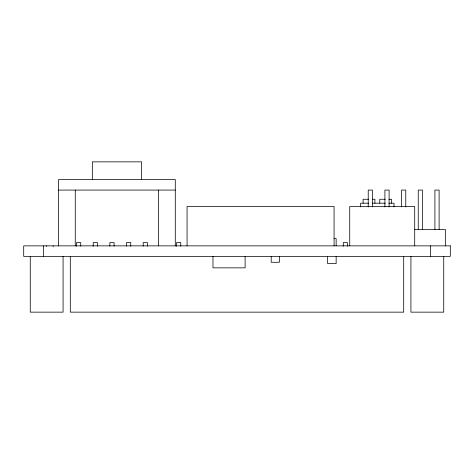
<?xml version="1.0" encoding="UTF-8"?>
<svg xmlns="http://www.w3.org/2000/svg" width="474" height="474" viewBox="0 0 474 474"><rect width="100%" height="100%" fill="white"/><g stroke="black" fill="none" stroke-linecap="round" stroke-linejoin="round"><path stroke-width="0.71" d="M58.598 190.074L175.285 190.074M368.576 199.264L363.09 199.264L363.09 203.198M372.191 199.264L374.904 199.264L374.904 203.198M385.244 199.264L379.763 199.264L379.763 203.198M388.858 199.264L391.571 199.264L391.571 203.198M368.636 203.198L360.661 203.198L360.661 206.877M372.191 203.198L385.303 203.198M388.858 203.198L394.001 203.198L394.001 206.877M414.365 229.452L445.347 229.452L445.347 245.858M334.016 238.641L336.149 238.641L336.149 245.858M443.735 256.363L443.735 312.147L410.922 312.147L410.922 256.363M439.108 229.712L439.108 190.074L434.907 190.074L434.907 229.712M430.611 245.858L430.611 256.363M422.441 229.712L422.441 190.074L418.24 190.074L418.24 229.712M414.709 245.858L414.709 206.48L349.735 206.48L349.735 245.858M405.768 206.954L405.768 190.074L401.567 190.074L401.567 206.954M403.7 256.363L403.7 312.147L70.3 312.147L70.3 256.363M389.101 206.954L389.101 190.074L384.9 190.074L384.9 206.954M372.428 206.954L372.428 190.074L368.227 190.074L368.227 206.954M347.454 246.207L347.454 242.581L343.259 242.581L343.259 246.207M336.149 256.363L336.149 263.58L327.617 263.58L327.617 256.363M334.075 245.858L334.075 206.48L187.064 206.48L187.064 245.858M279.411 256.363L279.411 262.27L271.205 262.27L271.205 256.363M245.123 256.363L245.123 267.846L212.968 267.846L212.968 256.363M180.754 246.207L180.754 242.581L176.553 242.581L176.553 246.207M175.285 245.858L175.285 179.575L58.598 179.575L58.598 245.858M158.618 190.074L158.618 245.858M147.414 246.207L147.414 242.581L143.213 242.581L143.213 246.207M141.554 179.575L141.554 161.853L92.329 161.853L92.329 179.575M130.741 246.207L130.741 242.581L126.546 242.581L126.546 246.207M114.074 246.207L114.074 242.581L109.873 242.581L109.873 246.207M97.401 246.207L97.401 242.581L93.2 242.581L93.2 246.207M80.734 246.207L80.734 242.581L76.533 242.581L76.533 246.207M75.265 190.074L75.265 245.858M63.078 256.363L63.078 312.147L30.265 312.147L30.265 256.363M53.159 245.858L53.159 246.516M46.6 245.858L46.6 246.516M43.389 245.858L43.389 256.363M450.3 245.858L23.7 245.858L23.7 256.363L450.3 256.363L450.3 245.858"/></g></svg>
